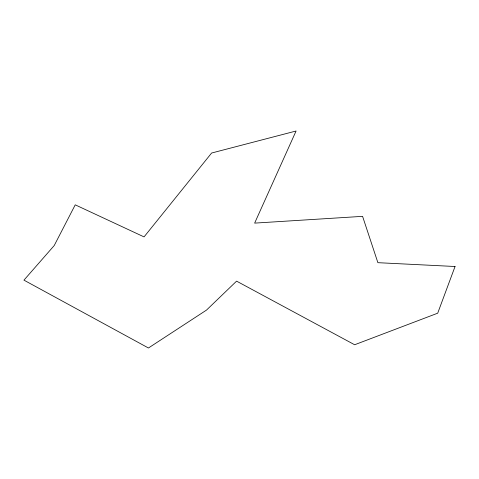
<?xml version="1.0" encoding="UTF-8"?>
<svg xmlns="http://www.w3.org/2000/svg" width="479" height="479" viewBox="0 0 479 479"><rect width="100%" height="100%" fill="white"/><g stroke="black" fill="none" stroke-linecap="round" stroke-linejoin="round"><path stroke-width="0.72" d="M455.05 266.504L437.704 313.188L354.634 344.754L236.578 281.137L206.491 310.099L148.442 347.994L23.95 280.149L54.217 245.547L75.233 204.838L144.053 236.901L211.616 153.023L296.082 131.007L254.642 223.118L362.579 216.346L377.889 262.678L455.05 266.504"/></g></svg>
